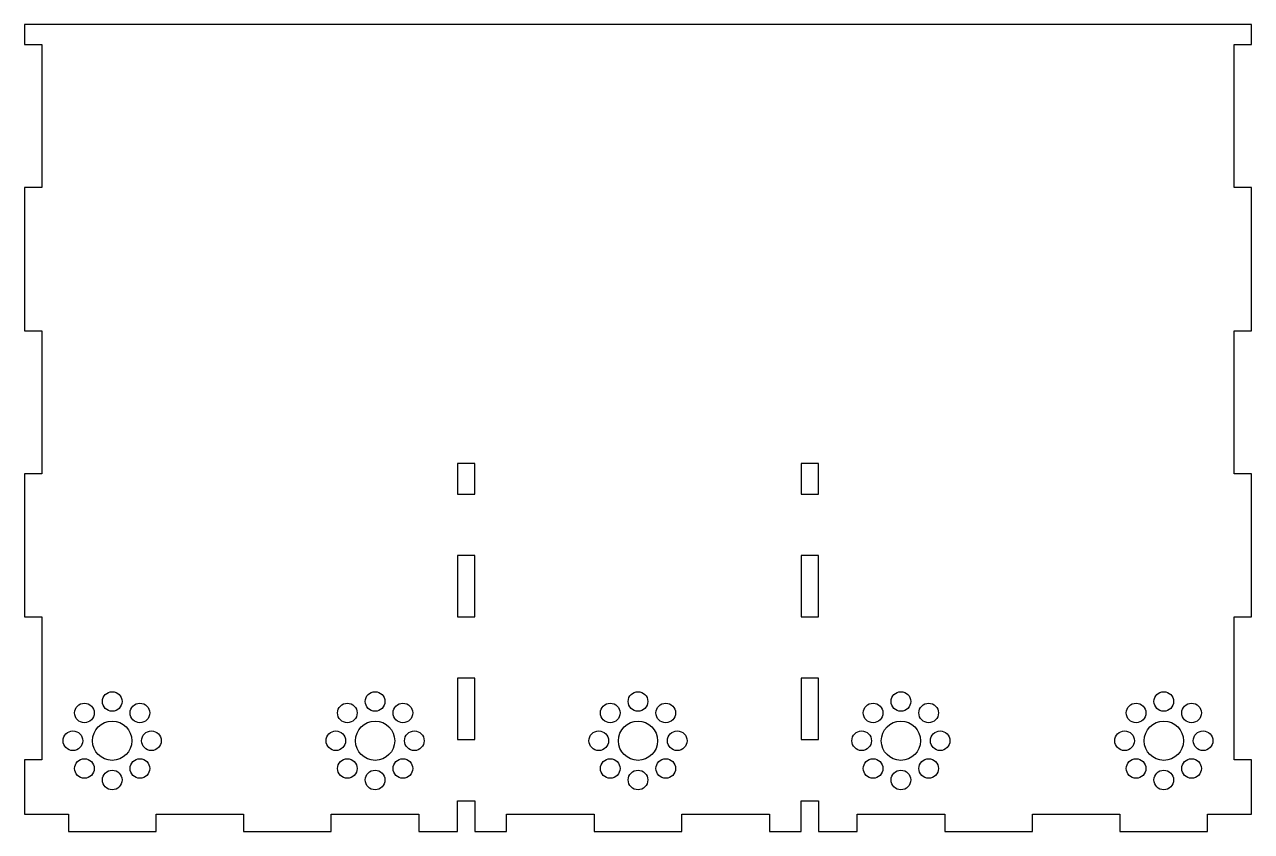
# Model space of a CAD drawing. Header units: millimetres. Extents: x -125 to 125, y 0 to 164.
import ezdxf

# ---------------------------------------------------------------- set-up
doc = ezdxf.new("R2010")
doc.units = ezdxf.units.MM
doc.layers.get('0').update_dxf_attribs({"linetype": 'CONTINUOUS'})

msp = doc.modelspace()

# ---------------------------------------------------------------- linework, layer by layer
for p, q in [((125, 164.5), (-125, 164.5)), ((-125, 164.5), (-125, 160.42)), ((125, 160.42), (125, 164.5)), ((-125, 160.42), (-121.5, 160.42)), ((-121.5, 160.42), (-121.5, 131.25)), ((121.5, 131.25), (121.5, 160.42)), ((121.5, 160.42), (125, 160.42)), ((-121.5, 131.25), (-125, 131.25)), ((-125, 131.25), (-125, 102.08)), ((125, 131.25), (121.5, 131.25)), ((125, 102.08), (125, 131.25)), ((-125, 102.08), (-121.5, 102.08)), ((-121.5, 102.08), (-121.5, 72.92)), ((121.5, 72.92), (121.5, 102.08)), ((121.5, 102.08), (125, 102.08)), ((-121.5, 72.92), (-125, 72.92)), ((-125, 72.92), (-125, 43.75)), ((125, 72.92), (121.5, 72.92)), ((125, 43.75), (125, 72.92)), ((-125, 43.75), (-121.5, 43.75)), ((-121.5, 43.75), (-121.5, 14.58)), ((121.5, 14.58), (121.5, 43.75)), ((121.5, 43.75), (125, 43.75)), ((-121.5, 14.58), (-125, 14.58)), ((-125, 14.58), (-125, 3.5)), ((125, 14.58), (121.5, 14.58)), ((125, 3.5), (125, 14.58)), ((-36.75, 0), (-36.75, 6.25)), ((-36.75, 6.25), (-33.25, 6.25)), ((-33.25, 6.25), (-33.25, 0)), ((33.25, 0), (33.25, 6.25)), ((33.25, 6.25), (36.75, 6.25)), ((36.75, 6.25), (36.75, 0)), ((-125, 3.5), (-116.07, 3.5)), ((-116.07, 3.5), (-116.07, 0)), ((-98.21, 0), (-98.21, 3.5)), ((-98.21, 3.5), (-80.36, 3.5)), ((-80.36, 3.5), (-80.36, 0)), ((-62.5, 0), (-62.5, 3.5)), ((-62.5, 3.5), (-44.64, 3.5)), ((-44.64, 3.5), (-44.64, 0)), ((-26.79, 0), (-26.79, 3.5)), ((-26.79, 3.5), (-8.93, 3.5)), ((-8.93, 3.5), (-8.93, 0)), ((8.93, 0), (8.93, 3.5)), ((8.93, 3.5), (26.79, 3.5)), ((26.79, 3.5), (26.79, 0)), ((44.64, 0), (44.64, 3.5)), ((44.64, 3.5), (62.5, 3.5)), ((62.5, 3.5), (62.5, 0)), ((80.36, 0), (80.36, 3.5)), ((80.36, 3.5), (98.21, 3.5)), ((98.21, 3.5), (98.21, 0)), ((116.07, 0), (116.07, 3.5)), ((116.07, 3.5), (125, 3.5)), ((-116.07, 0), (-98.21, 0)), ((-80.36, 0), (-62.5, 0)), ((-44.64, 0), (-36.75, 0)), ((-33.25, 0), (-26.79, 0)), ((-8.93, 0), (8.93, 0)), ((26.79, 0), (33.25, 0)), ((36.75, 0), (44.64, 0)), ((62.5, 0), (80.36, 0)), ((98.21, 0), (116.07, 0))]:
    msp.add_line(p, q)
for points in [[(-36.75, 68.75), (-33.25, 68.75), (-33.25, 75), (-36.75, 75)], [(33.25, 75), (33.25, 68.75), (36.75, 68.75), (36.75, 75)], [(-36.75, 43.75), (-33.25, 43.75), (-33.25, 56.25), (-36.75, 56.25)], [(33.25, 56.25), (33.25, 43.75), (36.75, 43.75), (36.75, 56.25)], [(-36.75, 18.75), (-33.25, 18.75), (-33.25, 31.25), (-36.75, 31.25)], [(33.25, 31.25), (33.25, 18.75), (36.75, 18.75), (36.75, 31.25)]]:
    msp.add_lwpolyline(points, close=True)
for centre, radius in [((-107.14, 26.5), 2), ((-53.57, 26.5), 2), ((0, 26.5), 2), ((53.57, 26.5), 2), ((107.14, 26.5), 2), ((-112.8, 24.16), 2), ((-101.49, 24.16), 2), ((-59.23, 24.16), 2), ((-47.91, 24.16), 2), ((-5.66, 24.16), 2), ((5.66, 24.16), 2), ((47.91, 24.16), 2), ((59.23, 24.16), 2), ((101.49, 24.16), 2), ((112.8, 24.16), 2), ((-107.14, 18.5), 4), ((-53.57, 18.5), 4), ((0, 18.5), 4), ((53.57, 18.5), 4), ((107.14, 18.5), 4), ((-115.14, 18.5), 2), ((-99.14, 18.5), 2), ((-61.57, 18.5), 2), ((-45.57, 18.5), 2), ((-8, 18.5), 2), ((8, 18.5), 2), ((45.57, 18.5), 2), ((61.57, 18.5), 2), ((99.14, 18.5), 2), ((115.14, 18.5), 2), ((-112.8, 12.84), 2), ((-101.49, 12.84), 2), ((-59.23, 12.84), 2), ((-53.57, 10.5), 2), ((-47.91, 12.84), 2), ((-5.66, 12.84), 2), ((0, 10.5), 2), ((5.66, 12.84), 2), ((47.91, 12.84), 2), ((53.57, 10.5), 2), ((59.23, 12.84), 2), ((101.49, 12.84), 2), ((112.8, 12.84), 2), ((-107.14, 10.5), 2), ((107.14, 10.5), 2)]:
    msp.add_circle(centre, radius)

doc.saveas('drawing.dxf')
